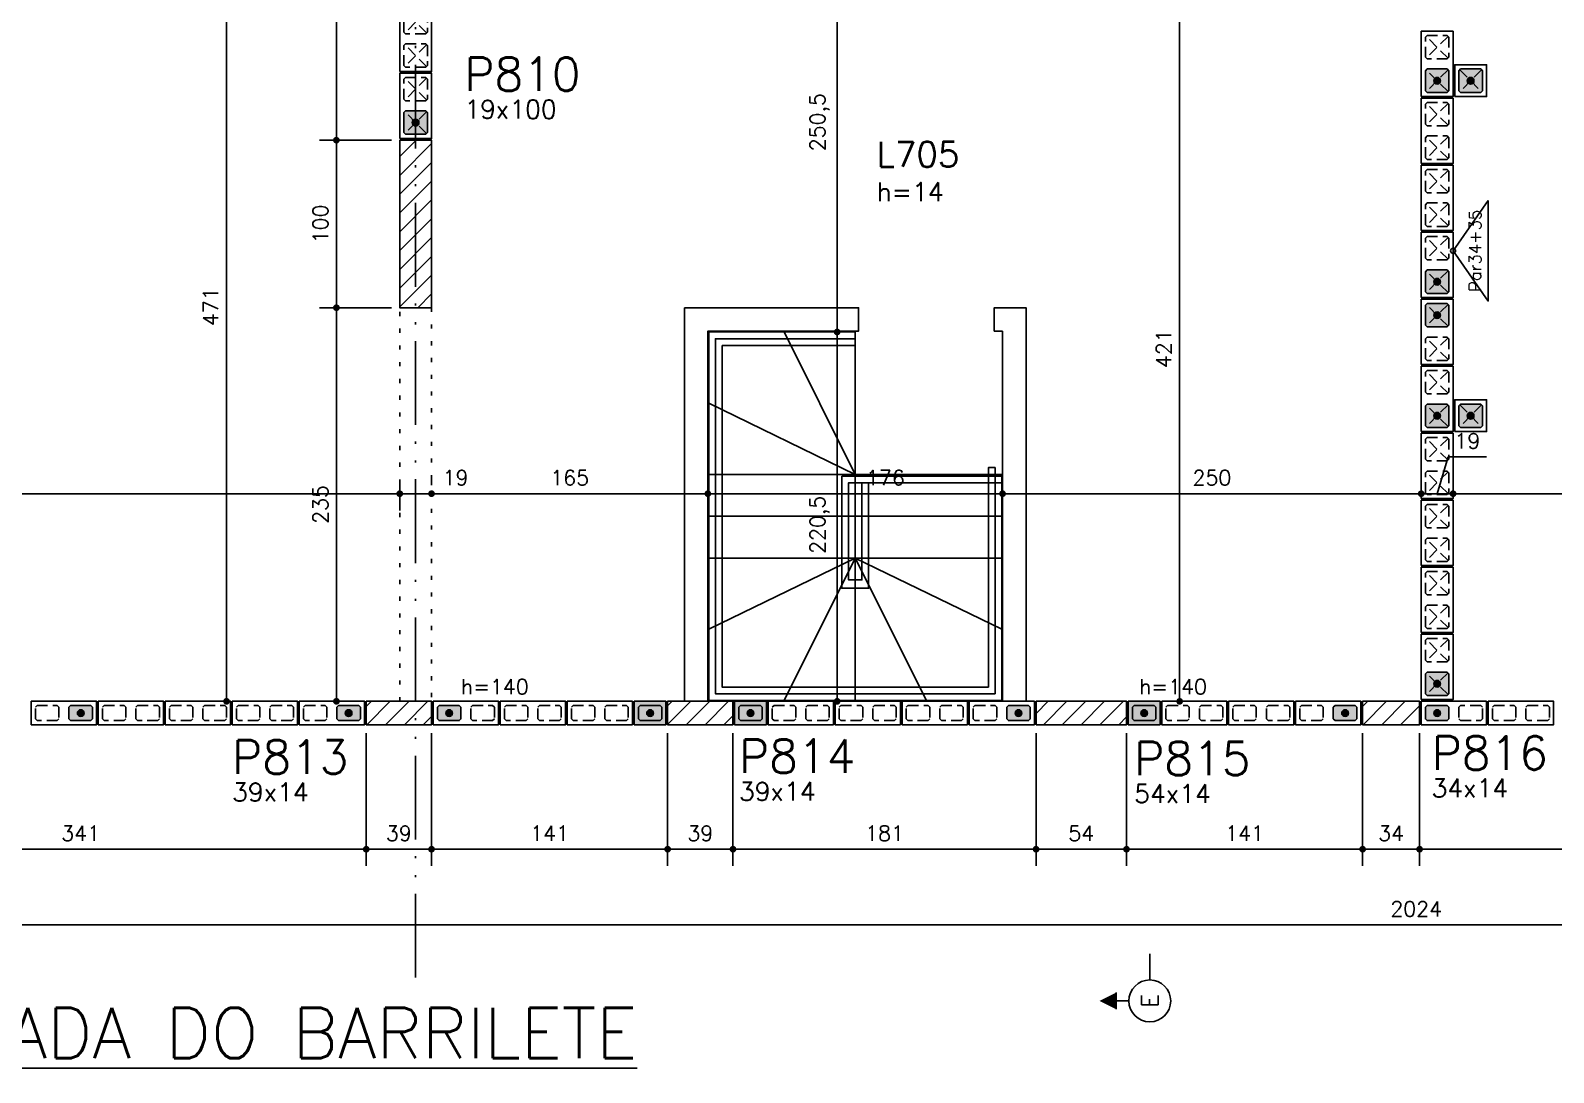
# Model space of a CAD drawing. Extents: x -14651 to 5271, y -4567 to 3191.
# Drawn here: x 634 to 1544, y 1629 to 2251 of the extents above; entities that cross this region are included whole.
import ezdxf
from ezdxf.enums import TextEntityAlignment as Align

# ---------------------------------------------------------------- set-up
doc = ezdxf.new("R2010")
doc.units = 0
doc.header["$LTSCALE"] = 25
for name, pattern in [('DASHED2', [0.375, 0.25, -0.125]), ('ESTILO_TQS_0002', [0.4, 0.1, -0.3]), ('ESTILO_TQS_0004', [3.3, 2, -0.4, 0.05, -0.4, 0.05, -0.4])]:
    doc.linetypes.add(name, pattern=pattern)
for name, color, linetype in [('203', 1, 'DASHED2'), ('213', 252, 'Continuous'), ('241', 2, 'Continuous'), ('247', 50, 'Continuous'), ('ALVENARIA NÃO ESTRUTURAL', 242, 'Continuous'), ('Arranque', 14, 'Continuous'), ('COTA', 1, 'Continuous'), ('EIXOS', 1, 'ESTILO_TQS_0004'), ('FERRO', 5, 'Continuous'), ('L-D', 2, 'Continuous'), ('L-N', 4, 'Continuous'), ('Linha_media', 4, 'Continuous'), ('P-D', 2, 'Continuous'), ('P-N', 5, 'Continuous'), ('Pena_2', 2, 'Continuous'), ('PENA_6', 6, 'Continuous'), ('PIL-N', 4, 'Continuous'), ('PORTA', 3, 'ESTILO_TQS_0002'), ('T4', 6, 'Continuous'), ('TJANELA', 2, 'Continuous')]:
    doc.layers.add(name, color=color, linetype=linetype)
doc.styles.add('COTA', font='romans.shx')
doc.styles.add('ROMANS', font='ROMANS')
doc.styles.get("Standard").update_dxf_attribs({"font": 'romans.shx'})
doc.styles.add('Texto1', font='romans.shx', dxfattribs={"height": 9})
doc.styles.add('Texto4', font='romans.shx', dxfattribs={"height": 30})
doc.dimstyles.new('forma', dxfattribs={"dimscale": 5, "dimtxt": 1.8, "dimasz": 0.8, "dimexe": 2, "dimexo": 1, "dimgap": 1, "dimtad": 1, "dimdec": 1, "dimzin": 9, "dimtxsty": 'COTA', "dimblk1": 'DOT', "dimblk2": 'DOT', "dimsah": 1, "dimcen": 0, "dimdle": 1, "dimclrd": 256, "dimclre": 256, "dimclrt": 2, "dimadec": 0, "dimazin": 0, "dimtfac": 1, "dimtdec": 0, "dimtmove": 0, "dimatfit": 3, "dimfxl": 1, "dimtolj": 1, "dimtzin": 0, "dimarcsym": 0})
pattern_1 = [(45, (-5667.4176, -1107.428), (-5.61266, 5.61266), [])]

# ---------------------------------------------------------------- blocks, each defined once
blk = doc.blocks.new('P4015', base_point=(5842102.11612, -8124149.02973))
blk.add_lwpolyline([(5842082.61612, -8124156.02973), (5842121.61612, -8124156.02973), (5842121.61612, -8124142.02973), (5842082.61612, -8124142.02973), (5842082.61612, -8124156.02973)])
at = {"color": 1, "linetype": 'DASHED2'}
for points in [[(5842085.11612, -8124152.52973), (5842086.11612, -8124153.52973), (5842098.11612, -8124153.52973), (5842099.11612, -8124152.52973), (5842099.11612, -8124145.52973), (5842098.11612, -8124144.52973), (5842086.11612, -8124144.52973), (5842085.11612, -8124145.52973), (5842085.11612, -8124152.52973)], [(5842105.11612, -8124152.52973), (5842106.11612, -8124153.52973), (5842118.11612, -8124153.52973), (5842119.11612, -8124152.52973), (5842119.11612, -8124145.52973), (5842118.11612, -8124144.52973), (5842106.11612, -8124144.52973), (5842105.11612, -8124145.52973), (5842105.11612, -8124152.52973)]]:
    blk.add_lwpolyline(points, dxfattribs=at)
blk = doc.blocks.new('P4020')
blk.add_lwpolyline([(-19.5, -9.5), (19.5, -9.5), (19.5, 9.5), (-19.5, 9.5), (-19.5, -9.5)])
at = {"color": 1, "linetype": 'DASHED2'}
for points in [[(-17, -6), (-16, -7), (-4, -7), (-3, -6), (-3, 6), (-4, 7), (-16, 7), (-17, 6), (-17, -6)], [(3, -6), (4, -7), (16, -7), (17, -6), (17, 6), (16, 7), (4, 7), (3, 6), (3, -6)]]:
    blk.add_lwpolyline(points, dxfattribs=at)
at = {"layer": '203', "color": 253}
for p, q in [((-16.5, 6.5), (-3.5, -6.5)), ((-3.5, 6.5), (-16.5, -6.5)), ((16.5, 6.5), (3.5, -6.5)), ((3.5, 6.5), (16.5, -6.5))]:
    blk.add_line(p, q, dxfattribs=at)
blk = doc.blocks.new('GR-1409')
at = {"layer": '213'}
h = blk.add_hatch(color=256, dxfattribs=at)
h.paths.add_polyline_path([(-6, 4.5), (-7, 3.5), (-7, -3.5), (-6, -4.5), (6, -4.5), (7, -3.5), (7, 3.5), (6, 4.5)])
h.paths.add_polyline_path([(-2, 0, 1), (2, 0, 1)], flags=16)
at = {"layer": 'Arranque'}
blk.add_hatch(color=256, dxfattribs=at).paths.add_polyline_path([(-2, 0, 1), (2, 0, 1)])
at = {"layer": '213'}
blk.add_lwpolyline([(-7, 3.5), (-6, 4.5), (6, 4.5), (7, 3.5), (7, -3.5), (6, -4.5), (-6, -4.5), (-7, -3.5), (-7, 3.5)], dxfattribs=at)
at = {"layer": 'FERRO', "linetype": 'Continuous'}
blk.add_circle((0, 0), 2, dxfattribs=at)
blk = doc.blocks.new('GR-1414')
at = {"layer": '213'}
h = blk.add_hatch(color=256, dxfattribs=at)
h.paths.add_polyline_path([(6, -7), (7, -6), (7, 6), (6, 7), (-6, 7), (-7, 6), (-7, -6), (-6, -7)])
h.paths.add_polyline_path([(2, 0, 1), (-2, 0, 1)], flags=16)
at = {"layer": 'Arranque'}
blk.add_hatch(color=256, dxfattribs=at).paths.add_polyline_path([(2, 0, 1), (-2, 0, 1)])
at = {"layer": '213'}
for p, q in [((-7, 6), (-6, 7)), ((-7, -6), (-7, 6)), ((-6, 7), (6, 7)), ((6, 7), (7, 6)), ((7, 6), (7, -6)), ((-6, -7), (-7, -6)), ((6, -7), (-6, -7)), ((7, -6), (6, -7))]:
    blk.add_line(p, q, dxfattribs=at)
at = {"layer": 'FERRO', "linetype": 'Continuous'}
blk.add_circle((0, 0), 2, dxfattribs=at)
blk = doc.blocks.new('P2020')
blk.add_lwpolyline([(-9.5, -9.5), (9.5, -9.5), (9.5, 9.5), (-9.5, 9.5), (-9.5, -9.5)])
at = {"color": 1, "linetype": 'DASHED2'}
blk.add_lwpolyline([(-7, -6), (-6, -7), (6, -7), (7, -6), (7, 6), (6, 7), (-6, 7), (-7, 6), (-7, -6)], dxfattribs=at)
at = {"layer": '203', "color": 253}
for p, q in [((-6.5, 6.5), (6.5, -6.5)), ((6.5, 6.5), (-6.5, -6.5))]:
    blk.add_line(p, q, dxfattribs=at)
blk = doc.blocks.new('A$C3f908371')
at = {"layer": 'ALVENARIA NÃO ESTRUTURAL'}
for points in [[(1191.7, -966.61), (1191.7, -991.61), (1191.7, -991.61), (1191.7, -1201.61), (1205.7, -1201.61), (1205.7, -980.61), (1295.7, -980.61), (1295.7, -966.61), (1295.7, -966.61), (1295.7, -966.61)], [(1285.7, -1067.11), (1381.2, -1067.11), (1381.2, -1071.11), (1289.7, -1071.11), (1289.7, -1129.11), (1293.7, -1129.11), (1297.7, -1129.11), (1297.7, -1071.11), (1301.7, -1071.11), (1301.7, -1134.11), (1293.7, -1134.11), (1285.7, -1134.11)]]:
    blk.add_lwpolyline(points, close=True, dxfattribs=at)
for points in [[(1381.7, -980.61), (1381.7, -1201.61), (1395.7, -1201.61), (1395.7, -966.61), (1376.7, -966.61), (1376.7, -980.61), (1381.7, -980.61)], [(1214.2, -989.11), (1214.2, -1193.11), (1373.2, -1193.11), (1373.2, -1062.11), (1377.2, -1062.11), (1377.2, -1197.11), (1210.2, -1197.11), (1210.2, -985.11), (1293.7, -985.11), (1293.7, -989.11), (1214.2, -989.11)]]:
    blk.add_lwpolyline(points, dxfattribs=at)
at = {"layer": 'Pena_2'}
for points in [[(1206.2, -1066.11), (1293.7, -1066.11), (1293.7, -981.11), (1206.2, -981.11)], [(1206.2, -1066.11), (1293.7, -1066.11), (1293.7, -1091.11), (1206.2, -1091.11)], [(1293.7, -1066.11), (1381.2, -1066.11), (1381.2, -1091.11), (1293.7, -1091.11)], [(1293.7, -1091.11), (1206.2, -1091.11), (1206.2, -1116.11), (1293.7, -1116.11)], [(1293.7, -1091.11), (1381.2, -1091.11), (1381.2, -1116.11), (1293.7, -1116.11)], [(1206.2, -1116.11), (1293.7, -1116.11), (1293.7, -1201.11), (1206.2, -1201.11)], [(1381.2, -1116.11), (1293.7, -1116.11), (1293.7, -1201.11), (1381.2, -1201.11)]]:
    blk.add_lwpolyline(points, close=True, dxfattribs=at)
for points in [[(1293.7, -1066.11), (1251.2, -981.11)], [(1293.7, -1066.11), (1206.2, -1023.61)], [(1293.7, -1116.11), (1206.2, -1158.61)], [(1293.7, -1116.11), (1251.2, -1201.11)], [(1293.7, -1116.11), (1336.2, -1201.11)], [(1293.7, -1116.11), (1381.2, -1158.61)]]:
    blk.add_lwpolyline(points, dxfattribs=at)
blk = doc.blocks.new('P2015')
at = {"layer": '247'}
h = blk.add_hatch(color=50, dxfattribs=at)
h.paths.add_polyline_path([(9.5, 7), (-9.5, 7), (-9.5, -7), (9.5, -7)])
h.paths.add_polyline_path([(6, -4.5), (-6, -4.5), (-7, -3.5), (-7, 3.5), (-6, 4.5), (6, 4.5), (7, 3.5), (7, -3.5)], flags=16)
blk.add_lwpolyline([(-9.5, -7), (9.5, -7), (9.5, 7), (-9.5, 7), (-9.5, -7)])
at = {"color": 1, "linetype": 'DASHED2'}
blk.add_lwpolyline([(-7, -3.5), (-6, -4.5), (6, -4.5), (7, -3.5), (7, 3.5), (6, 4.5), (-6, 4.5), (-7, 3.5), (-7, -3.5)], dxfattribs=at)
blk = doc.blocks.new('seção_esq')
at = {"layer": 'Linha_media'}
for p, q in [((1, 4), (-1, 4)), ((0, 2.5), (0, 4)), ((5.62, 0), (2.5, 0))]:
    blk.add_line(p, q, dxfattribs=at)
blk.add_circle((0, 0), 2.5, dxfattribs=at)
blk.add_solid([(1, 4), (0, 6), (-1, 4)], dxfattribs=at)
blk = doc.blocks.new('atrib_seção')
at = {"layer": 'Linha_media', "style": 'ROMANS'}
blk.add_attdef('X', text='', height=2, dxfattribs=at).set_placement((0, 0), align=Align.MIDDLE)
blk = doc.blocks.new('_IDNPAR_2')
at = {"color": 3}
blk.add_lwpolyline([(1, -0.7), (0, 0), (-1, -0.7)], close=True, dxfattribs=at)
blk.add_circle((0, 0), 0.05, dxfattribs=at)
at = {"layer": '247', "color": 2, "style": 'COTA', "flags": 8}
blk.add_attdef('ID', text='', height=0.24, dxfattribs=at).set_placement((0, -0.438), align=Align.MIDDLE_CENTER)
blk = doc.blocks.new('A$C84a07bde')
at = {"layer": 'EIXOS'}
blk.add_line((1173.64, -241.46), (1173.64, -1700.03), dxfattribs=at)
blk = doc.blocks.new('_Dot')
at = {"color": 0, "linetype": 'ByBlock', "lineweight": -2}
blk.add_line((-0.5, 0), (-1, 0), dxfattribs=at)
at = {"color": 0, "linetype": 'ByBlock', "const_width": 0.5}
blk.add_lwpolyline([(-0.25, 0, 1), (0.25, 0, 1)], format="xyb", close=True, dxfattribs=at)
blk = doc.blocks.new('*D101')
at = {"layer": 'COTA', "lineweight": -2, "transparency": 16777216}
for p, q in [((493.52, 1831.4), (493.52, 1752.09)), ((834.52, 1831.4), (834.52, 1752.09)), ((497.52, 1762.09), (830.52, 1762.09))]:
    blk.add_line(p, q, dxfattribs=at)
at = {"layer": 'Defpoints', "color": 0, "transparency": 16777216}
for p in [(493.52, 1836.4), (834.52, 1836.4), (834.52, 1762.09)]:
    blk.add_point(p, dxfattribs=at)
at = {"layer": 'COTA', "lineweight": -2, "transparency": 16777216, "xscale": 4, "yscale": 4, "zscale": 4, "rotation": 180}
blk.add_blockref('_Dot', (493.52, 1762.09), dxfattribs=at)
at = {"layer": 'COTA', "lineweight": -2, "transparency": 16777216, "xscale": 4, "yscale": 4, "zscale": 4}
blk.add_blockref('_Dot', (834.52, 1762.09), dxfattribs=at)
at = {"layer": 'COTA', "color": 2, "transparency": 16777216, "insert": (664.02, 1771.59), "char_height": 9, "attachment_point": 5, "style": 'COTA'}
blk.add_mtext('\\A1;341 ', dxfattribs=at)
blk = doc.blocks.new('*D102')
at = {"layer": 'COTA', "lineweight": -2, "transparency": 16777216}
for p, q in [((834.52, 1831.4), (834.52, 1752.09)), ((873.52, 1831.4), (873.52, 1752.09)), ((838.52, 1762.09), (869.52, 1762.09))]:
    blk.add_line(p, q, dxfattribs=at)
at = {"layer": 'Defpoints', "color": 0, "transparency": 16777216}
for p in [(834.52, 1836.4), (873.52, 1836.4), (873.52, 1762.09)]:
    blk.add_point(p, dxfattribs=at)
at = {"layer": 'COTA', "lineweight": -2, "transparency": 16777216, "xscale": 4, "yscale": 4, "zscale": 4, "rotation": 180}
blk.add_blockref('_Dot', (834.52, 1762.09), dxfattribs=at)
at = {"layer": 'COTA', "lineweight": -2, "transparency": 16777216, "xscale": 4, "yscale": 4, "zscale": 4}
blk.add_blockref('_Dot', (873.52, 1762.09), dxfattribs=at)
at = {"layer": 'COTA', "color": 2, "transparency": 16777216, "insert": (854.02, 1771.59), "char_height": 9, "attachment_point": 5, "style": 'COTA'}
blk.add_mtext('\\A1;39 ', dxfattribs=at)
blk = doc.blocks.new('*D103')
at = {"layer": 'COTA', "lineweight": -2, "transparency": 16777216}
for p, q in [((873.52, 1831.4), (873.52, 1752.09)), ((1014.52, 1831.4), (1014.52, 1752.09)), ((877.52, 1762.09), (1010.52, 1762.09))]:
    blk.add_line(p, q, dxfattribs=at)
at = {"layer": 'Defpoints', "color": 0, "transparency": 16777216}
for p in [(873.52, 1836.4), (1014.52, 1836.4), (1014.52, 1762.09)]:
    blk.add_point(p, dxfattribs=at)
at = {"layer": 'COTA', "lineweight": -2, "transparency": 16777216, "xscale": 4, "yscale": 4, "zscale": 4, "rotation": 180}
blk.add_blockref('_Dot', (873.52, 1762.09), dxfattribs=at)
at = {"layer": 'COTA', "lineweight": -2, "transparency": 16777216, "xscale": 4, "yscale": 4, "zscale": 4}
blk.add_blockref('_Dot', (1014.52, 1762.09), dxfattribs=at)
at = {"layer": 'COTA', "color": 2, "transparency": 16777216, "insert": (944.02, 1771.59), "char_height": 9, "attachment_point": 5, "style": 'COTA'}
blk.add_mtext('\\A1;141 ', dxfattribs=at)
blk = doc.blocks.new('*D104')
at = {"layer": 'COTA', "lineweight": -2, "transparency": 16777216}
for p, q in [((1014.52, 1831.4), (1014.52, 1752.09)), ((1053.52, 1831.4), (1053.52, 1752.09)), ((1018.52, 1762.09), (1049.52, 1762.09))]:
    blk.add_line(p, q, dxfattribs=at)
at = {"layer": 'Defpoints', "color": 0, "transparency": 16777216}
for p in [(1014.52, 1836.4), (1053.52, 1836.4), (1053.52, 1762.09)]:
    blk.add_point(p, dxfattribs=at)
at = {"layer": 'COTA', "lineweight": -2, "transparency": 16777216, "xscale": 4, "yscale": 4, "zscale": 4, "rotation": 180}
blk.add_blockref('_Dot', (1014.52, 1762.09), dxfattribs=at)
at = {"layer": 'COTA', "lineweight": -2, "transparency": 16777216, "xscale": 4, "yscale": 4, "zscale": 4}
blk.add_blockref('_Dot', (1053.52, 1762.09), dxfattribs=at)
at = {"layer": 'COTA', "color": 2, "transparency": 16777216, "insert": (1034.02, 1771.59), "char_height": 9, "attachment_point": 5, "style": 'COTA'}
blk.add_mtext('\\A1;39 ', dxfattribs=at)
blk = doc.blocks.new('*D105')
at = {"layer": 'COTA', "lineweight": -2, "transparency": 16777216}
for p, q in [((1053.52, 1831.4), (1053.52, 1752.09)), ((1234.52, 1831.4), (1234.52, 1752.09)), ((1057.52, 1762.09), (1230.52, 1762.09))]:
    blk.add_line(p, q, dxfattribs=at)
at = {"layer": 'Defpoints', "color": 0, "transparency": 16777216}
for p in [(1053.52, 1836.4), (1234.52, 1836.4), (1234.52, 1762.09)]:
    blk.add_point(p, dxfattribs=at)
at = {"layer": 'COTA', "lineweight": -2, "transparency": 16777216, "xscale": 4, "yscale": 4, "zscale": 4, "rotation": 180}
blk.add_blockref('_Dot', (1053.52, 1762.09), dxfattribs=at)
at = {"layer": 'COTA', "lineweight": -2, "transparency": 16777216, "xscale": 4, "yscale": 4, "zscale": 4}
blk.add_blockref('_Dot', (1234.52, 1762.09), dxfattribs=at)
at = {"layer": 'COTA', "color": 2, "transparency": 16777216, "insert": (1144.02, 1771.59), "char_height": 9, "attachment_point": 5, "style": 'COTA'}
blk.add_mtext('\\A1;181 ', dxfattribs=at)
blk = doc.blocks.new('*D106')
at = {"layer": 'COTA', "lineweight": -2, "transparency": 16777216}
for p, q in [((1234.52, 1831.4), (1234.52, 1752.09)), ((1288.52, 1831.4), (1288.52, 1752.09)), ((1238.52, 1762.09), (1284.52, 1762.09))]:
    blk.add_line(p, q, dxfattribs=at)
at = {"layer": 'Defpoints', "color": 0, "transparency": 16777216}
for p in [(1234.52, 1836.4), (1288.52, 1836.4), (1288.52, 1762.09)]:
    blk.add_point(p, dxfattribs=at)
at = {"layer": 'COTA', "lineweight": -2, "transparency": 16777216, "xscale": 4, "yscale": 4, "zscale": 4, "rotation": 180}
blk.add_blockref('_Dot', (1234.52, 1762.09), dxfattribs=at)
at = {"layer": 'COTA', "lineweight": -2, "transparency": 16777216, "xscale": 4, "yscale": 4, "zscale": 4}
blk.add_blockref('_Dot', (1288.52, 1762.09), dxfattribs=at)
at = {"layer": 'COTA', "color": 2, "transparency": 16777216, "insert": (1261.52, 1771.59), "char_height": 9, "attachment_point": 5, "style": 'COTA'}
blk.add_mtext('\\A1;54 ', dxfattribs=at)
blk = doc.blocks.new('*D107')
at = {"layer": 'COTA', "lineweight": -2, "transparency": 16777216}
for p, q in [((1288.52, 1831.4), (1288.52, 1752.09)), ((1429.52, 1831.4), (1429.52, 1752.09)), ((1292.52, 1762.09), (1425.52, 1762.09))]:
    blk.add_line(p, q, dxfattribs=at)
at = {"layer": 'Defpoints', "color": 0, "transparency": 16777216}
for p in [(1288.52, 1836.4), (1429.52, 1836.4), (1429.52, 1762.09)]:
    blk.add_point(p, dxfattribs=at)
at = {"layer": 'COTA', "lineweight": -2, "transparency": 16777216, "xscale": 4, "yscale": 4, "zscale": 4, "rotation": 180}
blk.add_blockref('_Dot', (1288.52, 1762.09), dxfattribs=at)
at = {"layer": 'COTA', "lineweight": -2, "transparency": 16777216, "xscale": 4, "yscale": 4, "zscale": 4}
blk.add_blockref('_Dot', (1429.52, 1762.09), dxfattribs=at)
at = {"layer": 'COTA', "color": 2, "transparency": 16777216, "insert": (1359.02, 1771.59), "char_height": 9, "attachment_point": 5, "style": 'COTA'}
blk.add_mtext('\\A1;141 ', dxfattribs=at)
blk = doc.blocks.new('*D108')
at = {"layer": 'COTA', "lineweight": -2, "transparency": 16777216}
for p, q in [((1429.52, 1831.4), (1429.52, 1752.09)), ((1463.52, 1831.4), (1463.52, 1752.09)), ((1433.52, 1762.09), (1459.52, 1762.09))]:
    blk.add_line(p, q, dxfattribs=at)
at = {"layer": 'Defpoints', "color": 0, "transparency": 16777216}
for p in [(1429.52, 1836.4), (1463.52, 1836.4), (1463.52, 1762.09)]:
    blk.add_point(p, dxfattribs=at)
at = {"layer": 'COTA', "lineweight": -2, "transparency": 16777216, "xscale": 4, "yscale": 4, "zscale": 4, "rotation": 180}
blk.add_blockref('_Dot', (1429.52, 1762.09), dxfattribs=at)
at = {"layer": 'COTA', "lineweight": -2, "transparency": 16777216, "xscale": 4, "yscale": 4, "zscale": 4}
blk.add_blockref('_Dot', (1463.52, 1762.09), dxfattribs=at)
at = {"layer": 'COTA', "color": 2, "transparency": 16777216, "insert": (1446.52, 1771.59), "char_height": 9, "attachment_point": 5, "style": 'COTA'}
blk.add_mtext('\\A1;34 ', dxfattribs=at)
blk = doc.blocks.new('*D109')
at = {"layer": 'COTA', "lineweight": -2, "transparency": 16777216}
for p, q in [((1463.52, 1831.4), (1463.52, 1752.09)), ((1683.52, 1825.9), (1683.52, 1752.09)), ((1467.52, 1762.09), (1679.52, 1762.09))]:
    blk.add_line(p, q, dxfattribs=at)
at = {"layer": 'Defpoints', "color": 0, "transparency": 16777216}
for p in [(1463.52, 1836.4), (1683.52, 1830.9), (1683.52, 1762.09)]:
    blk.add_point(p, dxfattribs=at)
at = {"layer": 'COTA', "lineweight": -2, "transparency": 16777216, "xscale": 4, "yscale": 4, "zscale": 4, "rotation": 180}
blk.add_blockref('_Dot', (1463.52, 1762.09), dxfattribs=at)
at = {"layer": 'COTA', "lineweight": -2, "transparency": 16777216, "xscale": 4, "yscale": 4, "zscale": 4}
blk.add_blockref('_Dot', (1683.52, 1762.09), dxfattribs=at)
at = {"layer": 'COTA', "color": 2, "transparency": 16777216, "insert": (1573.52, 1771.59), "char_height": 9, "attachment_point": 5, "style": 'COTA'}
blk.add_mtext('\\A1;220 ', dxfattribs=at)
blk = doc.blocks.new('*D125')
at = {"layer": 'COTA', "lineweight": -2, "transparency": 16777216}
for p, q in [((213.52, 1981.49), (213.52, 1964.35)), ((217.52, 1974.35), (850.52, 1974.35)), ((854.52, 1981.49), (854.52, 1964.35))]:
    blk.add_line(p, q, dxfattribs=at)
at = {"layer": 'Defpoints', "color": 0, "transparency": 16777216}
for p in [(213.52, 1986.49), (854.52, 1986.49), (854.52, 1974.35)]:
    blk.add_point(p, dxfattribs=at)
at = {"layer": 'COTA', "lineweight": -2, "transparency": 16777216, "xscale": 4, "yscale": 4, "zscale": 4, "rotation": 180}
blk.add_blockref('_Dot', (213.52, 1974.35), dxfattribs=at)
at = {"layer": 'COTA', "lineweight": -2, "transparency": 16777216, "xscale": 4, "yscale": 4, "zscale": 4}
blk.add_blockref('_Dot', (854.52, 1974.35), dxfattribs=at)
at = {"layer": 'COTA', "color": 2, "transparency": 16777216, "insert": (534.02, 1983.85), "char_height": 9, "attachment_point": 5, "style": 'COTA'}
blk.add_mtext('\\A1;641 ', dxfattribs=at)
blk = doc.blocks.new('*D126')
at = {"layer": 'COTA', "lineweight": -2, "transparency": 16777216}
for p, q in [((873.52, 1979.35), (873.52, 1984.35)), ((854.52, 1981.49), (854.52, 1964.35)), ((858.52, 1974.35), (869.52, 1974.35))]:
    blk.add_line(p, q, dxfattribs=at)
at = {"layer": 'Defpoints', "color": 0, "transparency": 16777216}
for p in [(854.52, 1986.49), (873.52, 1974.35), (873.52, 1974.35)]:
    blk.add_point(p, dxfattribs=at)
at = {"layer": 'COTA', "lineweight": -2, "transparency": 16777216, "xscale": 4, "yscale": 4, "zscale": 4, "rotation": 180}
blk.add_blockref('_Dot', (854.52, 1974.35), dxfattribs=at)
at = {"layer": 'COTA', "lineweight": -2, "transparency": 16777216, "xscale": 4, "yscale": 4, "zscale": 4}
blk.add_blockref('_Dot', (873.52, 1974.35), dxfattribs=at)
at = {"layer": 'COTA', "color": 2, "transparency": 16777216, "insert": (887.86, 1983.85), "char_height": 9, "attachment_point": 5, "style": 'COTA'}
blk.add_mtext('\\A1;19 ', dxfattribs=at)
blk = doc.blocks.new('*D127')
at = {"layer": 'COTA', "lineweight": -2, "transparency": 16777216}
for p, q in [((873.52, 1979.35), (873.52, 1984.35)), ((1038.52, 1968.64), (1038.52, 1984.35)), ((877.52, 1974.35), (1034.52, 1974.35))]:
    blk.add_line(p, q, dxfattribs=at)
at = {"layer": 'Defpoints', "color": 0, "transparency": 16777216}
for p in [(873.52, 1974.35), (1038.52, 1974.35), (1038.52, 1963.64)]:
    blk.add_point(p, dxfattribs=at)
at = {"layer": 'COTA', "lineweight": -2, "transparency": 16777216, "xscale": 4, "yscale": 4, "zscale": 4, "rotation": 180}
blk.add_blockref('_Dot', (873.52, 1974.35), dxfattribs=at)
at = {"layer": 'COTA', "lineweight": -2, "transparency": 16777216, "xscale": 4, "yscale": 4, "zscale": 4}
blk.add_blockref('_Dot', (1038.52, 1974.35), dxfattribs=at)
at = {"layer": 'COTA', "color": 2, "transparency": 16777216, "insert": (956.02, 1983.85), "char_height": 9, "attachment_point": 5, "style": 'COTA'}
blk.add_mtext('\\A1;165 ', dxfattribs=at)
blk = doc.blocks.new('*D128')
at = {"layer": 'COTA', "lineweight": -2, "transparency": 16777216}
for p, q in [((1038.52, 1968.64), (1038.52, 1984.35)), ((1214.52, 1959.55), (1214.52, 1984.35)), ((1042.52, 1974.35), (1210.52, 1974.35))]:
    blk.add_line(p, q, dxfattribs=at)
at = {"layer": 'Defpoints', "color": 0, "transparency": 16777216}
for p in [(1214.52, 1974.35), (1038.52, 1963.64), (1214.52, 1954.55)]:
    blk.add_point(p, dxfattribs=at)
at = {"layer": 'COTA', "lineweight": -2, "transparency": 16777216, "xscale": 4, "yscale": 4, "zscale": 4, "rotation": 180}
blk.add_blockref('_Dot', (1038.52, 1974.35), dxfattribs=at)
at = {"layer": 'COTA', "lineweight": -2, "transparency": 16777216, "xscale": 4, "yscale": 4, "zscale": 4}
blk.add_blockref('_Dot', (1214.52, 1974.35), dxfattribs=at)
at = {"layer": 'COTA', "color": 2, "transparency": 16777216, "insert": (1144.52, 1983.85), "char_height": 9, "attachment_point": 5, "style": 'COTA'}
blk.add_mtext('\\A1;176 ', dxfattribs=at)
blk = doc.blocks.new('*D129')
at = {"layer": 'COTA', "lineweight": -2, "transparency": 16777216}
for p, q in [((1214.52, 1959.55), (1214.52, 1984.35)), ((1464.52, 1975.4), (1464.52, 1984.35)), ((1218.52, 1974.35), (1460.52, 1974.35))]:
    blk.add_line(p, q, dxfattribs=at)
at = {"layer": 'Defpoints', "color": 0, "transparency": 16777216}
for p in [(1464.52, 1974.35), (1464.52, 1970.4), (1214.52, 1954.55)]:
    blk.add_point(p, dxfattribs=at)
at = {"layer": 'COTA', "lineweight": -2, "transparency": 16777216, "xscale": 4, "yscale": 4, "zscale": 4, "rotation": 180}
blk.add_blockref('_Dot', (1214.52, 1974.35), dxfattribs=at)
at = {"layer": 'COTA', "lineweight": -2, "transparency": 16777216, "xscale": 4, "yscale": 4, "zscale": 4}
blk.add_blockref('_Dot', (1464.52, 1974.35), dxfattribs=at)
at = {"layer": 'COTA', "color": 2, "transparency": 16777216, "insert": (1339.52, 1983.85), "char_height": 9, "attachment_point": 5, "style": 'COTA'}
blk.add_mtext('\\A1;250 ', dxfattribs=at)
blk = doc.blocks.new('*D130')
at = {"layer": 'COTA', "lineweight": -2, "transparency": 16777216}
for p, q in [((1474.02, 1974.35), (1480.62, 1996.35)), ((1480.62, 1996.35), (1503.47, 1996.35)), ((1464.52, 1975.4), (1464.52, 1984.35)), ((1483.52, 1975.4), (1483.52, 1984.35)), ((1468.52, 1974.35), (1479.52, 1974.35))]:
    blk.add_line(p, q, dxfattribs=at)
at = {"layer": 'Defpoints', "color": 0, "transparency": 16777216}
for p in [(1483.52, 1974.35), (1464.52, 1970.4), (1483.52, 1970.4)]:
    blk.add_point(p, dxfattribs=at)
at = {"layer": 'COTA', "lineweight": -2, "transparency": 16777216, "xscale": 4, "yscale": 4, "zscale": 4, "rotation": 180}
blk.add_blockref('_Dot', (1464.52, 1974.35), dxfattribs=at)
at = {"layer": 'COTA', "lineweight": -2, "transparency": 16777216, "xscale": 4, "yscale": 4, "zscale": 4}
blk.add_blockref('_Dot', (1483.52, 1974.35), dxfattribs=at)
at = {"layer": 'COTA', "color": 2, "transparency": 16777216, "insert": (1492.05, 2005.85), "char_height": 9, "attachment_point": 5, "style": 'COTA'}
blk.add_mtext('\\A1;19 ', dxfattribs=at)
blk = doc.blocks.new('*D131')
at = {"layer": 'COTA', "lineweight": -2, "transparency": 16777216}
for p, q in [((1483.52, 1975.4), (1483.52, 1984.35)), ((2074.52, 1979.35), (2074.52, 1984.35)), ((1487.52, 1974.35), (2070.52, 1974.35))]:
    blk.add_line(p, q, dxfattribs=at)
at = {"layer": 'Defpoints', "color": 0, "transparency": 16777216}
for p in [(2074.52, 1974.35), (2074.52, 1974.35), (1483.52, 1970.4)]:
    blk.add_point(p, dxfattribs=at)
at = {"layer": 'COTA', "lineweight": -2, "transparency": 16777216, "xscale": 4, "yscale": 4, "zscale": 4, "rotation": 180}
blk.add_blockref('_Dot', (1483.52, 1974.35), dxfattribs=at)
at = {"layer": 'COTA', "lineweight": -2, "transparency": 16777216, "xscale": 4, "yscale": 4, "zscale": 4}
blk.add_blockref('_Dot', (2074.52, 1974.35), dxfattribs=at)
at = {"layer": 'COTA', "color": 2, "transparency": 16777216, "insert": (1779.02, 1983.85), "char_height": 9, "attachment_point": 5, "style": 'COTA'}
blk.add_mtext('\\A1;591 ', dxfattribs=at)
blk = doc.blocks.new('*D147')
at = {"layer": 'COTA', "lineweight": -2, "transparency": 16777216}
for p, q in [((756.09, 2321.4), (761.09, 2321.4)), ((751.09, 2317.4), (751.09, 1854.4)), ((756.09, 1850.4), (761.09, 1850.4))]:
    blk.add_line(p, q, dxfattribs=at)
at = {"layer": 'Defpoints', "color": 0, "transparency": 16777216}
for p in [(751.09, 2321.4), (751.09, 1850.4), (751.09, 1850.4)]:
    blk.add_point(p, dxfattribs=at)
at = {"layer": 'COTA', "lineweight": -2, "transparency": 16777216, "xscale": 4, "yscale": 4, "zscale": 4}
for p, rotation in [((751.09, 2321.4), 90), ((751.09, 1850.4), 270)]:
    blk.add_blockref('_Dot', p, dxfattribs=dict(at, rotation=rotation))
at = {"layer": 'COTA', "color": 2, "transparency": 16777216, "insert": (741.59, 2085.9), "char_height": 9, "attachment_point": 5, "rotation": 90, "style": 'COTA'}
blk.add_mtext('\\A1;471 ', dxfattribs=at)
blk = doc.blocks.new('*D154')
at = {"layer": 'COTA', "lineweight": -2, "transparency": 16777216}
for p, q in [((1114.28, 2321.4), (1105.72, 2321.4)), ((1115.72, 2317.4), (1115.72, 2074.9)), ((1121.52, 2070.9), (1105.72, 2070.9))]:
    blk.add_line(p, q, dxfattribs=at)
at = {"layer": 'Defpoints', "color": 0, "transparency": 16777216}
for p in [(1119.28, 2321.4), (1115.72, 2070.9), (1126.52, 2070.9)]:
    blk.add_point(p, dxfattribs=at)
at = {"layer": 'COTA', "lineweight": -2, "transparency": 16777216, "xscale": 4, "yscale": 4, "zscale": 4}
for p, rotation in [((1115.72, 2321.4), 90), ((1115.72, 2070.9), 270)]:
    blk.add_blockref('_Dot', p, dxfattribs=dict(at, rotation=rotation))
at = {"layer": 'COTA', "color": 2, "transparency": 16777216, "insert": (1105.37, 2196.15), "char_height": 9, "attachment_point": 5, "rotation": 90, "style": 'COTA'}
blk.add_mtext('\\A1;250,5 ', dxfattribs=at)
blk = doc.blocks.new('*D155')
at = {"layer": 'COTA', "lineweight": -2, "transparency": 16777216}
for p, q in [((1121.52, 2070.9), (1105.72, 2070.9)), ((1115.72, 2066.9), (1115.72, 1854.4)), ((1111.33, 1850.4), (1105.72, 1850.4))]:
    blk.add_line(p, q, dxfattribs=at)
at = {"layer": 'Defpoints', "color": 0, "transparency": 16777216}
for p in [(1126.52, 2070.9), (1115.72, 1850.4), (1116.33, 1850.4)]:
    blk.add_point(p, dxfattribs=at)
at = {"layer": 'COTA', "lineweight": -2, "transparency": 16777216, "xscale": 4, "yscale": 4, "zscale": 4}
for p, rotation in [((1115.72, 2070.9), 90), ((1115.72, 1850.4), 270)]:
    blk.add_blockref('_Dot', p, dxfattribs=dict(at, rotation=rotation))
at = {"layer": 'COTA', "color": 2, "transparency": 16777216, "insert": (1105.37, 1955.76), "char_height": 9, "attachment_point": 5, "rotation": 90, "style": 'COTA'}
blk.add_mtext('\\A1;220,5 ', dxfattribs=at)
blk = doc.blocks.new('*D162')
at = {"layer": 'COTA', "lineweight": -2, "transparency": 16777216}
for p, q in [((1320.25, 2267.4), (1320.25, 1854.4)), ((1325.25, 2271.4), (1330.25, 2271.4)), ((1317.76, 1850.4), (1310.25, 1850.4))]:
    blk.add_line(p, q, dxfattribs=at)
at = {"layer": 'Defpoints', "color": 0, "transparency": 16777216}
for p in [(1320.25, 2271.4), (1320.25, 1850.4), (1322.76, 1850.4)]:
    blk.add_point(p, dxfattribs=at)
at = {"layer": 'COTA', "lineweight": -2, "transparency": 16777216, "xscale": 4, "yscale": 4, "zscale": 4}
for p, rotation in [((1320.25, 2271.4), 90), ((1320.25, 1850.4), 270)]:
    blk.add_blockref('_Dot', p, dxfattribs=dict(at, rotation=rotation))
at = {"layer": 'COTA', "color": 2, "transparency": 16777216, "insert": (1310.75, 2060.9), "char_height": 9, "attachment_point": 5, "rotation": 90, "style": 'COTA'}
blk.add_mtext('\\A1;421 ', dxfattribs=at)
blk = doc.blocks.new('*D195')
at = {"layer": 'COTA', "lineweight": -2, "transparency": 16777216}
for p, q in [((837.39, 2401.4), (806.7, 2401.4)), ((816.7, 2397.4), (816.7, 2189.4)), ((849.52, 2185.4), (806.7, 2185.4))]:
    blk.add_line(p, q, dxfattribs=at)
at = {"layer": 'Defpoints', "color": 0, "transparency": 16777216}
for p in [(842.39, 2401.4), (816.7, 2185.4), (854.52, 2185.4)]:
    blk.add_point(p, dxfattribs=at)
at = {"layer": 'COTA', "lineweight": -2, "transparency": 16777216, "xscale": 4, "yscale": 4, "zscale": 4}
for p, rotation in [((816.7, 2401.4), 90), ((816.7, 2185.4), 270)]:
    blk.add_blockref('_Dot', p, dxfattribs=dict(at, rotation=rotation))
at = {"layer": 'COTA', "color": 2, "transparency": 16777216, "insert": (807.2, 2293.4), "char_height": 9, "attachment_point": 5, "rotation": 90, "style": 'COTA'}
blk.add_mtext('\\A1;216 ', dxfattribs=at)
blk = doc.blocks.new('*D196')
at = {"layer": 'COTA', "lineweight": -2, "transparency": 16777216}
for p, q in [((849.52, 2185.4), (806.7, 2185.4)), ((816.7, 2181.4), (816.7, 2089.4)), ((849.52, 2085.4), (806.7, 2085.4))]:
    blk.add_line(p, q, dxfattribs=at)
at = {"layer": 'Defpoints', "color": 0, "transparency": 16777216}
for p in [(854.52, 2185.4), (816.7, 2085.4), (854.52, 2085.4)]:
    blk.add_point(p, dxfattribs=at)
at = {"layer": 'COTA', "lineweight": -2, "transparency": 16777216, "xscale": 4, "yscale": 4, "zscale": 4}
for p, rotation in [((816.7, 2185.4), 90), ((816.7, 2085.4), 270)]:
    blk.add_blockref('_Dot', p, dxfattribs=dict(at, rotation=rotation))
at = {"layer": 'COTA', "color": 2, "transparency": 16777216, "insert": (807.2, 2135.4), "char_height": 9, "attachment_point": 5, "rotation": 90, "style": 'COTA'}
blk.add_mtext('\\A1;100 ', dxfattribs=at)
blk = doc.blocks.new('*D197')
at = {"layer": 'COTA', "lineweight": -2, "transparency": 16777216}
for p, q in [((849.52, 2085.4), (806.7, 2085.4)), ((816.7, 2081.4), (816.7, 1854.4)), ((815.9, 1850.4), (806.7, 1850.4))]:
    blk.add_line(p, q, dxfattribs=at)
at = {"layer": 'Defpoints', "color": 0, "transparency": 16777216}
for p in [(854.52, 2085.4), (816.7, 1850.4), (820.9, 1850.4)]:
    blk.add_point(p, dxfattribs=at)
at = {"layer": 'COTA', "lineweight": -2, "transparency": 16777216, "xscale": 4, "yscale": 4, "zscale": 4}
for p, rotation in [((816.7, 2085.4), 90), ((816.7, 1850.4), 270)]:
    blk.add_blockref('_Dot', p, dxfattribs=dict(at, rotation=rotation))
at = {"layer": 'COTA', "color": 2, "transparency": 16777216, "insert": (807.2, 1967.9), "char_height": 9, "attachment_point": 5, "rotation": 90, "style": 'COTA'}
blk.add_mtext('\\A1;235 ', dxfattribs=at)
blk = doc.blocks.new('*D201')
at = {"layer": 'COTA', "lineweight": -2, "transparency": 16777216}
for p, q in [((449.52, 1831.4), (449.52, 1706.98)), ((2473.52, 1831.4), (2473.52, 1706.98)), ((453.52, 1716.98), (2469.52, 1716.98))]:
    blk.add_line(p, q, dxfattribs=at)
at = {"layer": 'Defpoints', "color": 0, "transparency": 16777216}
for p in [(449.52, 1836.4), (2473.52, 1836.4), (2473.52, 1716.98)]:
    blk.add_point(p, dxfattribs=at)
at = {"layer": 'COTA', "lineweight": -2, "transparency": 16777216, "xscale": 4, "yscale": 4, "zscale": 4, "rotation": 180}
blk.add_blockref('_Dot', (449.52, 1716.98), dxfattribs=at)
at = {"layer": 'COTA', "lineweight": -2, "transparency": 16777216, "xscale": 4, "yscale": 4, "zscale": 4}
blk.add_blockref('_Dot', (2473.52, 1716.98), dxfattribs=at)
at = {"layer": 'COTA', "color": 2, "transparency": 16777216, "insert": (1461.52, 1726.48), "char_height": 9, "attachment_point": 5, "style": 'COTA'}
blk.add_mtext('\\A1;2024 ', dxfattribs=at)

msp = doc.modelspace()

# ---------------------------------------------------------------- hatches: boundary and pattern name
at = {"layer": 'COTA'}
h = msp.add_hatch(dxfattribs=at)
h.set_pattern_fill('ANSI31', color=256, scale=2.5)
h.set_pattern_definition([(45, (-5667.4176, -1113.428), (-5.61266, 5.61266), [])])
h.paths.add_polyline_path([(854.52, 2185.4), (854.52, 2085.4), (873.52, 2085.4), (873.52, 2185.4)])
h = msp.add_hatch(dxfattribs=at)
h.set_pattern_fill('ANSI31', color=256, scale=2.5)
h.set_pattern_definition(pattern_1)
h.paths.add_polyline_path([(834.52, 1850.4), (873.52, 1850.4), (873.52, 1836.4), (834.52, 1836.4)])
h = msp.add_hatch(dxfattribs=at)
h.set_pattern_fill('ANSI31', color=256, scale=2.5)
h.set_pattern_definition(pattern_1)
h.paths.add_polyline_path([(1014.52, 1836.4), (1053.52, 1836.4), (1053.52, 1850.4), (1014.52, 1850.4)])
h = msp.add_hatch(dxfattribs=at)
h.set_pattern_fill('ANSI31', color=256, scale=2.5)
h.set_pattern_definition(pattern_1)
h.paths.add_polyline_path([(1234.52, 1836.4), (1288.52, 1836.4), (1288.52, 1850.4), (1234.52, 1850.4)])
h = msp.add_hatch(dxfattribs=at)
h.set_pattern_fill('ANSI31', color=256, scale=2.5)
h.set_pattern_definition(pattern_1)
h.paths.add_polyline_path([(1429.52, 1836.4), (1463.52, 1836.4), (1463.52, 1850.4), (1429.52, 1850.4)])

# ---------------------------------------------------------------- linework, layer by layer
at = {"layer": 'P-N'}
for points in [[(854.52, 2185.4), (854.52, 2085.4), (873.52, 2085.4), (873.52, 2185.4)], [(834.52, 1850.4), (873.52, 1850.4), (873.52, 1836.4), (834.52, 1836.4)], [(1014.52, 1836.4), (1053.52, 1836.4), (1053.52, 1850.4), (1014.52, 1850.4)], [(1234.52, 1836.4), (1288.52, 1836.4), (1288.52, 1850.4), (1234.52, 1850.4)], [(1429.52, 1836.4), (1463.52, 1836.4), (1463.52, 1850.4), (1429.52, 1850.4)]]:
    msp.add_lwpolyline(points, close=True, dxfattribs=at)
at = {"layer": 'PORTA'}
msp.add_lwpolyline([(854.52, 2085.4), (873.52, 2085.4), (873.52, 1850.4), (854.52, 1850.4)], close=True, dxfattribs=at)

# ---------------------------------------------------------------- block references
for p in [(1474.02, 2220.9), (1494.02, 2220.9), (864.02, 2195.9), (1474.02, 2100.9), (1474.02, 2080.9), (1474.02, 2020.9), (1494.02, 2020.9), (1474.02, 1860.9)]:
    msp.add_blockref('GR-1414', p)
at = {"xscale": -1, "rotation": 180}
for p in [(664.02, 1843.4), (824.02, 1843.4), (884.02, 1843.4), (1004.02, 1843.4), (1064.02, 1843.4), (1224.02, 1843.4), (1299.02, 1843.4), (1419.02, 1843.4)]:
    msp.add_blockref('GR-1409', p, dxfattribs=at)
at = {"rotation": 180}
msp.add_blockref('GR-1409', (1474.02, 1843.4), dxfattribs=at)
at = {"layer": '241', "xscale": -1}
for name, p, rotation in [('P4020', (864.02, 2245.9), 270), ('P4020', (1474.02, 2230.9), 270), ('P4020', (864.02, 2205.9), 270), ('P4020', (1474.02, 2190.9), 270), ('P4020', (1474.02, 2150.9), 270), ('P4020', (1474.02, 2110.9), 270), ('P4020', (1474.02, 2070.9), 270), ('P4020', (1474.02, 2030.9), 270), ('P4020', (1474.02, 1990.9), 270), ('P4020', (1474.02, 1950.9), 270), ('P4020', (1474.02, 1910.9), 270), ('P4020', (1474.02, 1870.9), 270), ('P4015', (654.02, 1843.4), 180), ('P4015', (694.02, 1843.4), 180), ('P4015', (734.02, 1843.4), 180), ('P4015', (774.02, 1843.4), 180), ('P4015', (814.02, 1843.4), 180), ('P4015', (894.02, 1843.4), 180), ('P4015', (934.02, 1843.4), 180), ('P4015', (974.02, 1843.4), 180), ('P2015', (1004.02, 1843.4), 180), ('P2015', (1064.02, 1843.4), 180), ('P4015', (1094.02, 1843.4), 180), ('P4015', (1134.02, 1843.4), 180), ('P4015', (1174.02, 1843.4), 180), ('P4015', (1214.02, 1843.4), 180), ('P2015', (1299.02, 1843.4), 180), ('P4015', (1329.02, 1843.4), 180), ('P4015', (1369.02, 1843.4), 180), ('P4015', (1409.02, 1843.4), 180), ('P4015', (1524.02, 1843.4), 180)]:
    msp.add_blockref(name, p, dxfattribs=dict(at, rotation=rotation))
at = {"layer": '241'}
for p in [(1494.02, 2220.9), (1494.02, 2020.9)]:
    msp.add_blockref('P2020', p, dxfattribs=at)
at = {"layer": '241', "rotation": 180}
msp.add_blockref('P4015', (1484.02, 1843.4), dxfattribs=at)
at = {"layer": '247', "linetype": 'Continuous', "xscale": 30, "yscale": 30, "zscale": 30, "rotation": 90}
msp.add_blockref('_IDNPAR_2', (1483.52, 2119.35), dxfattribs=at).add_auto_attribs({'ID': 'Par34+35'})
at = {"layer": 'ALVENARIA NÃO ESTRUTURAL'}
msp.add_blockref('A$C3f908371', (-167.18, 3052.01), dxfattribs=at)
at = {"layer": 'COTA'}
msp.add_blockref('A$C84a07bde', (-309.62, 3379.39), dxfattribs=at)
at = {"layer": 'PENA_6', "xscale": 5, "yscale": 5, "zscale": 5, "rotation": 90}
msp.add_blockref('seção_esq', (1302.43, 1671.54), dxfattribs=at)
msp.add_blockref('atrib_seção', (1302.43, 1671.54), dxfattribs=at).add_auto_attribs({'X': 'E'})

# ---------------------------------------------------------------- texts
at = {"layer": 'L-D'}
msp.add_text('h=14', height=11, dxfattribs=at).set_placement((1139.26, 2149.05))
at = {"layer": 'L-N'}
msp.add_text('L705', height=15, dxfattribs=at).set_placement((1139.26, 2169.45))
at = {"layer": 'P-D', "linetype": 'Continuous'}
for s, p in [('19x100', (893.1, 2198.32, 0.02)), ('39x14', (754.44, 1790.7, 0.02)), ('39x14', (1057.13, 1791.11, 0.02)), ('34x14', (1470.71, 1793.09, 0.02)), ('54x14', (1293.1, 1789.78, 0.02))]:
    msp.add_text(s, height=11, dxfattribs=at).set_placement(p)
at = {"layer": 'PIL-N', "linetype": 'Continuous'}
for s, p in [('P810', (893.1, 2214.82, 0.02)), ('P816', (1470.71, 1809.59, 0.02)), ('P813', (754.44, 1807.2, 0.02)), ('P814', (1057.13, 1807.61, 0.02)), ('P815', (1293.1, 1806.28, 0.02))]:
    msp.add_text(s, height=20, dxfattribs=at).set_placement(p)
at = {"layer": 'T4', "style": 'Texto4'}
msp.add_text('%%UMODULAÇÃO DA 1° FIADA DO BARRILETE', height=30, dxfattribs=at).set_placement((196.61, 1637.35))
at = {"layer": 'TJANELA', "style": 'Texto1'}
for p in [(911.29, 1854.6), (1316.3, 1854.6)]:
    msp.add_text('h=140', height=9, dxfattribs=at).set_placement(p, align=Align.CENTER)

# ---------------------------------------------------------------- dimensions: what is measured, and where the dimension line sits
at = {"layer": 'COTA'}
for base, p1, p2, override, picture, middle in [((816.7, 2185.4), (842.39, 2401.4), (854.52, 2185.4), {"dimpost": ' '}, '*D195', (807.2, 2293.4)), ((751.09, 1850.4), (751.09, 2321.4), (751.09, 1850.4), {"dimpost": ' ', "dimtmove": 1}, '*D147', (741.59, 2085.9)), ((1115.72, 2070.9), (1119.28, 2321.4), (1126.52, 2070.9), {"dimpost": ' ', "dimtmove": 1}, '*D154', (1105.37, 2196.15)), ((1320.25, 1850.4), (1320.25, 2271.4), (1322.76, 1850.4), {"dimpost": ' ', "dimtmove": 1}, '*D162', (1310.75, 2060.9)), ((816.7, 2085.4), (854.52, 2185.4), (854.52, 2085.4), {"dimpost": ' ', "dimtmove": 1}, '*D196', (807.2, 2135.4)), ((816.7, 1850.4), (854.52, 2085.4), (820.9, 1850.4), {"dimpost": ' ', "dimtmove": 1}, '*D197', (807.2, 1967.9))]:
    dim = msp.add_linear_dim(base=base, p1=p1, p2=p2, angle=90, dimstyle='forma', override=override, dxfattribs=at)
    dim.commit()
    dim.dimension.update_dxf_attribs({"geometry": picture, "text_midpoint": middle})
dim = msp.add_linear_dim(base=(1115.72, 1850.4), p1=(1126.52, 2070.9), p2=(1116.33, 1850.4), angle=90, dimstyle='forma', override={"dimpost": ' ', "dimtmove": 1}, dxfattribs=at)
dim.commit()
dim.dimension.update_dxf_attribs({"geometry": '*D155', "text_midpoint": (1115.72, 1955.76), "dimtype": 128})
for base, p1, p2, override, picture, middle in [((1483.52, 1974.35), (1464.52, 1970.4), (1483.52, 1970.4), {"dimpost": ' ', "dimtmove": 1}, '*D130', (1485.62, 2005.85)), ((854.52, 1974.35), (213.52, 1986.49), (854.52, 1986.49), {"dimpost": ' '}, '*D125', (534.02, 1983.85)), ((1038.52, 1974.35), (873.52, 1974.35), (1038.52, 1963.64), {"dimpost": ' ', "dimtmove": 1}, '*D127', (956.02, 1983.85)), ((1464.52, 1974.35), (1214.52, 1954.55), (1464.52, 1970.4), {"dimpost": ' ', "dimtmove": 1}, '*D129', (1339.52, 1983.85)), ((2074.52, 1974.35), (1483.52, 1970.4), (2074.52, 1974.35), {"dimpost": ' ', "dimtmove": 1}, '*D131', (1779.02, 1983.85)), ((2473.52, 1716.98), (449.52, 1836.4), (2473.52, 1836.4), {"dimpost": ' '}, '*D201', (1461.52, 1726.48)), ((834.52, 1762.09), (493.52, 1836.4), (834.52, 1836.4), {"dimpost": ' ', "dimtmove": 1}, '*D101', (664.02, 1771.59)), ((873.52, 1762.09), (834.52, 1836.4), (873.52, 1836.4), {"dimpost": ' ', "dimtmove": 1}, '*D102', (854.02, 1771.59)), ((1014.52, 1762.09), (873.52, 1836.4), (1014.52, 1836.4), {"dimpost": ' ', "dimtmove": 1}, '*D103', (944.02, 1771.59)), ((1053.52, 1762.09), (1014.52, 1836.4), (1053.52, 1836.4), {"dimpost": ' ', "dimtmove": 1}, '*D104', (1034.02, 1771.59)), ((1234.52, 1762.09), (1053.52, 1836.4), (1234.52, 1836.4), {"dimpost": ' ', "dimtmove": 1}, '*D105', (1144.02, 1771.59)), ((1288.52, 1762.09), (1234.52, 1836.4), (1288.52, 1836.4), {"dimpost": ' ', "dimtmove": 1}, '*D106', (1261.52, 1771.59)), ((1429.52, 1762.09), (1288.52, 1836.4), (1429.52, 1836.4), {"dimpost": ' ', "dimtmove": 1}, '*D107', (1359.02, 1771.59)), ((1463.52, 1762.09), (1429.52, 1836.4), (1463.52, 1836.4), {"dimpost": ' ', "dimtmove": 1}, '*D108', (1446.52, 1771.59)), ((1683.52, 1762.09), (1463.52, 1836.4), (1683.52, 1830.9), {"dimpost": ' ', "dimtmove": 1}, '*D109', (1573.52, 1771.59))]:
    dim = msp.add_linear_dim(base=base, p1=p1, p2=p2, dimstyle='forma', override=override, dxfattribs=at)
    dim.commit()
    dim.dimension.update_dxf_attribs({"geometry": picture, "text_midpoint": middle})
for base, p1, p2, picture, middle in [((873.52, 1974.35), (854.52, 1986.49), (873.52, 1974.35), '*D126', (887.86, 1974.35)), ((1214.52, 1974.35), (1038.52, 1963.64), (1214.52, 1954.55), '*D128', (1144.52, 1974.35))]:
    dim = msp.add_linear_dim(base=base, p1=p1, p2=p2, dimstyle='forma', override={"dimpost": ' ', "dimtmove": 1}, dxfattribs=at)
    dim.commit()
    dim.dimension.update_dxf_attribs({"geometry": picture, "text_midpoint": middle, "dimtype": 128})

doc.saveas('drawing.dxf')
